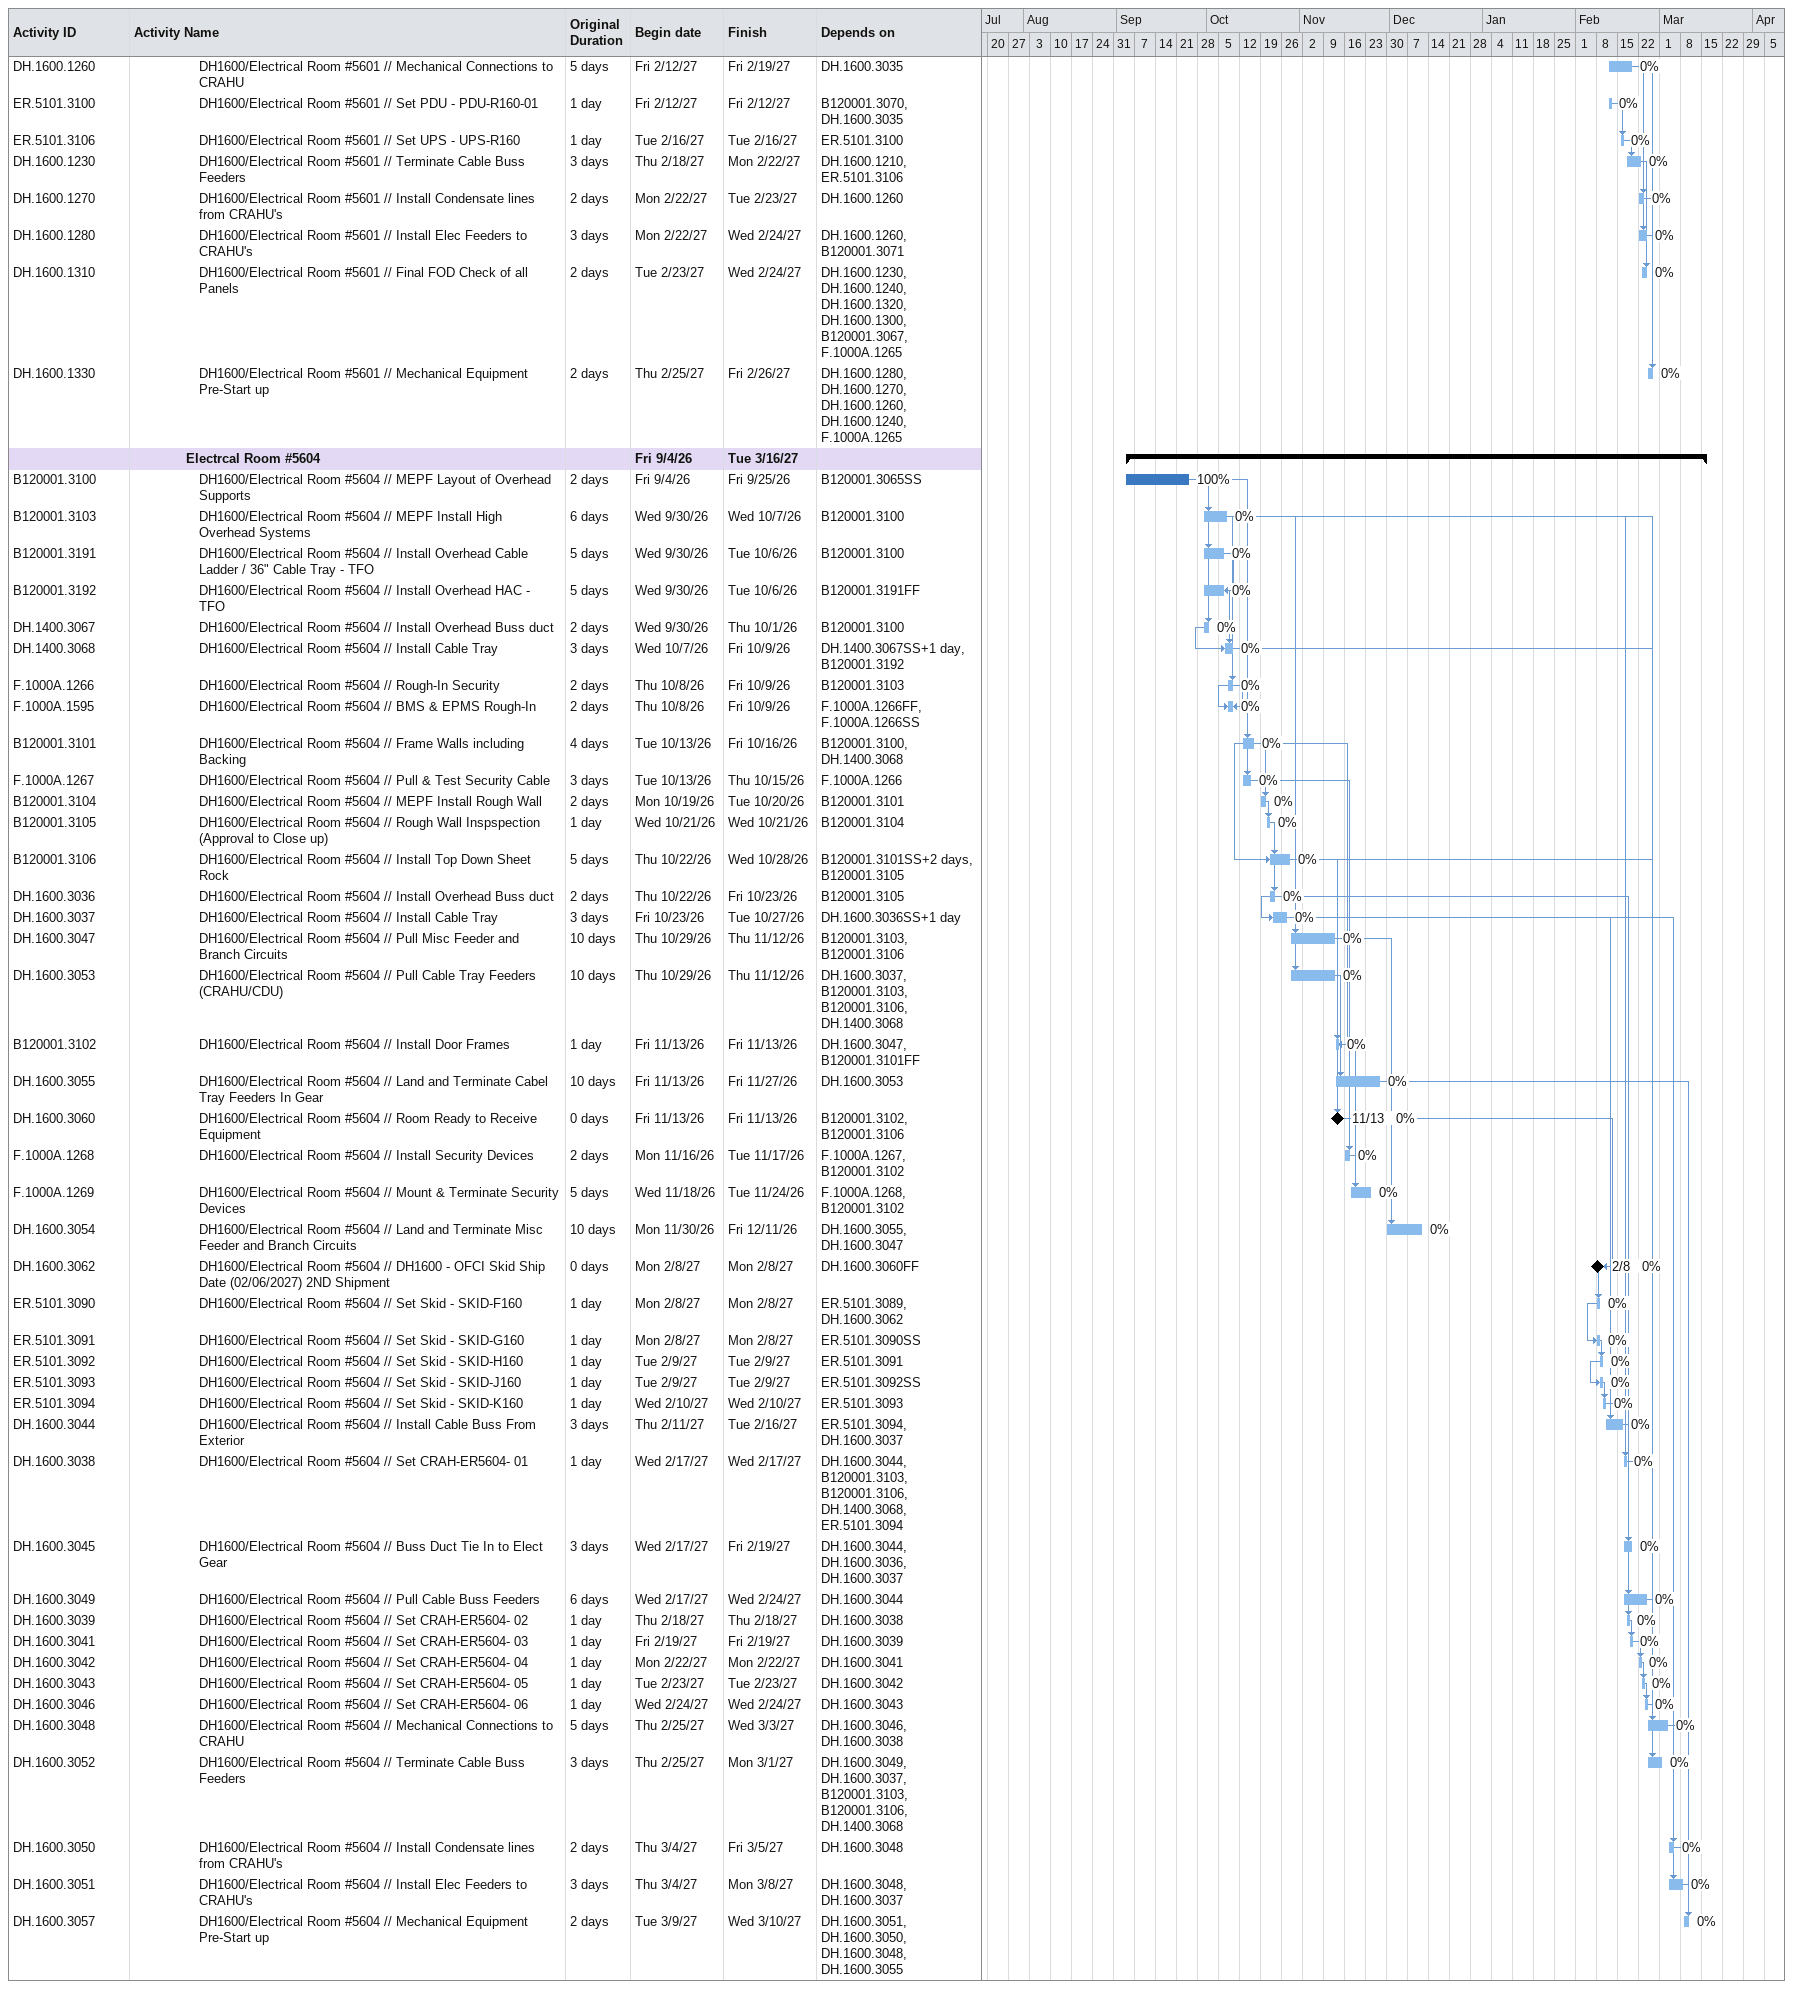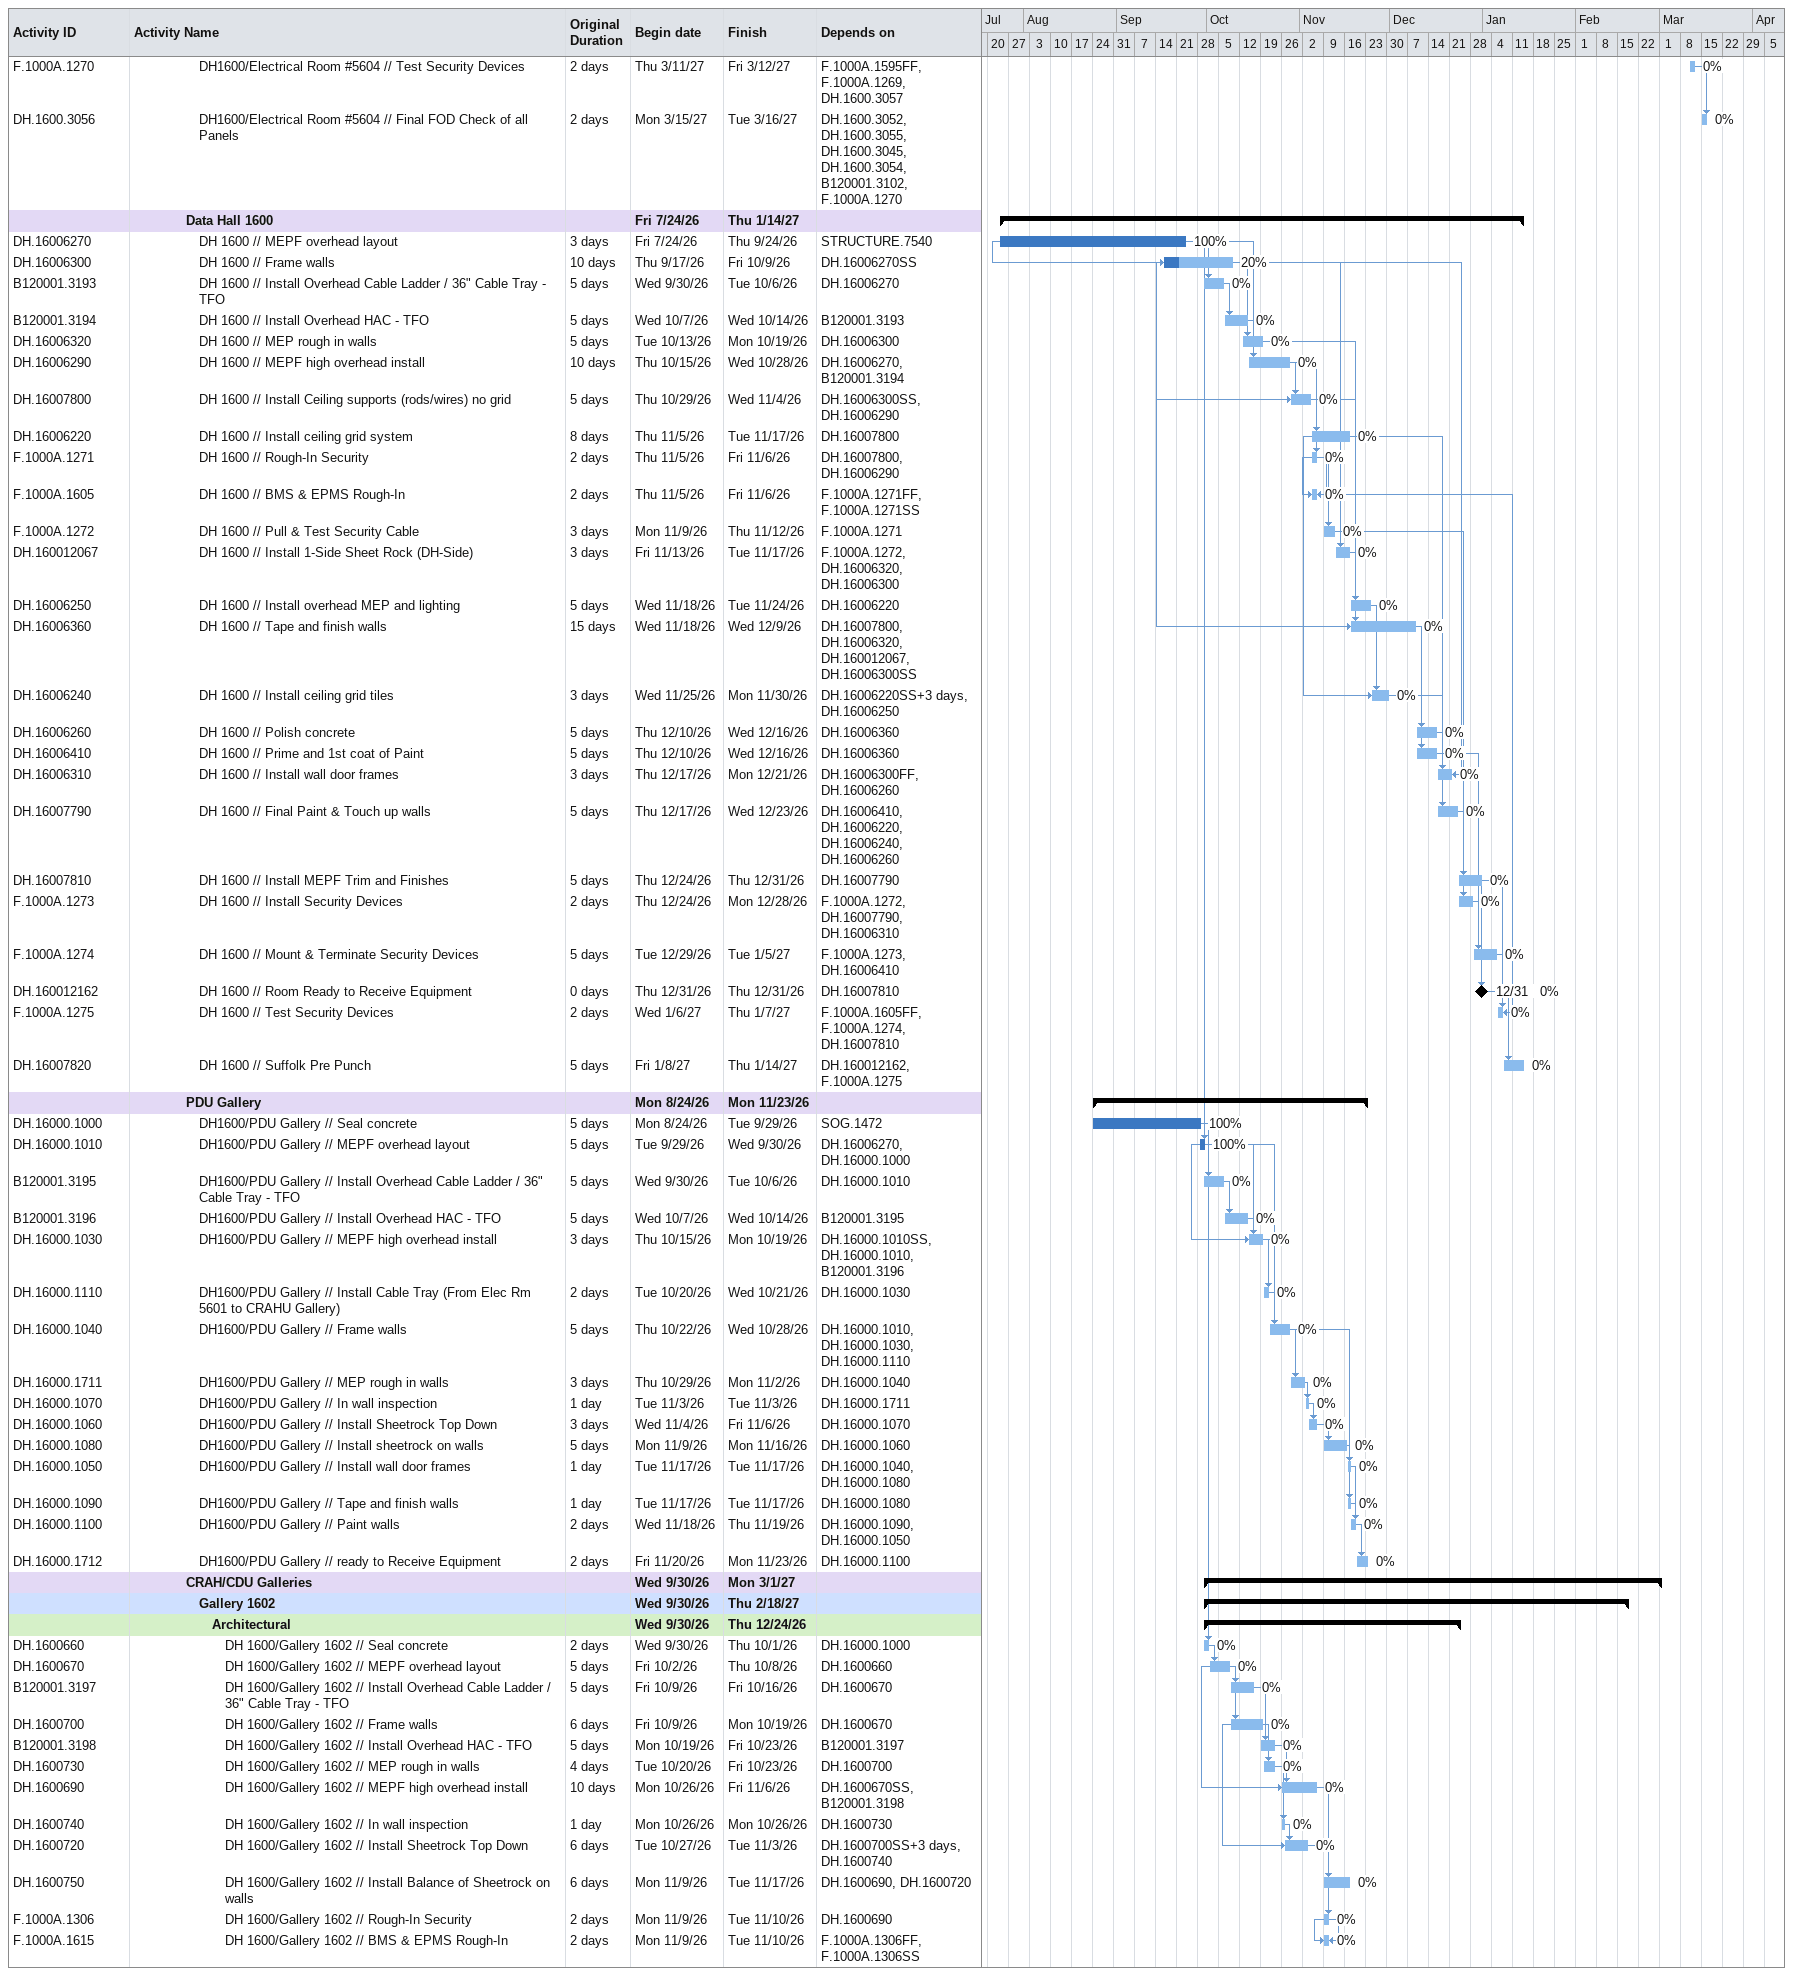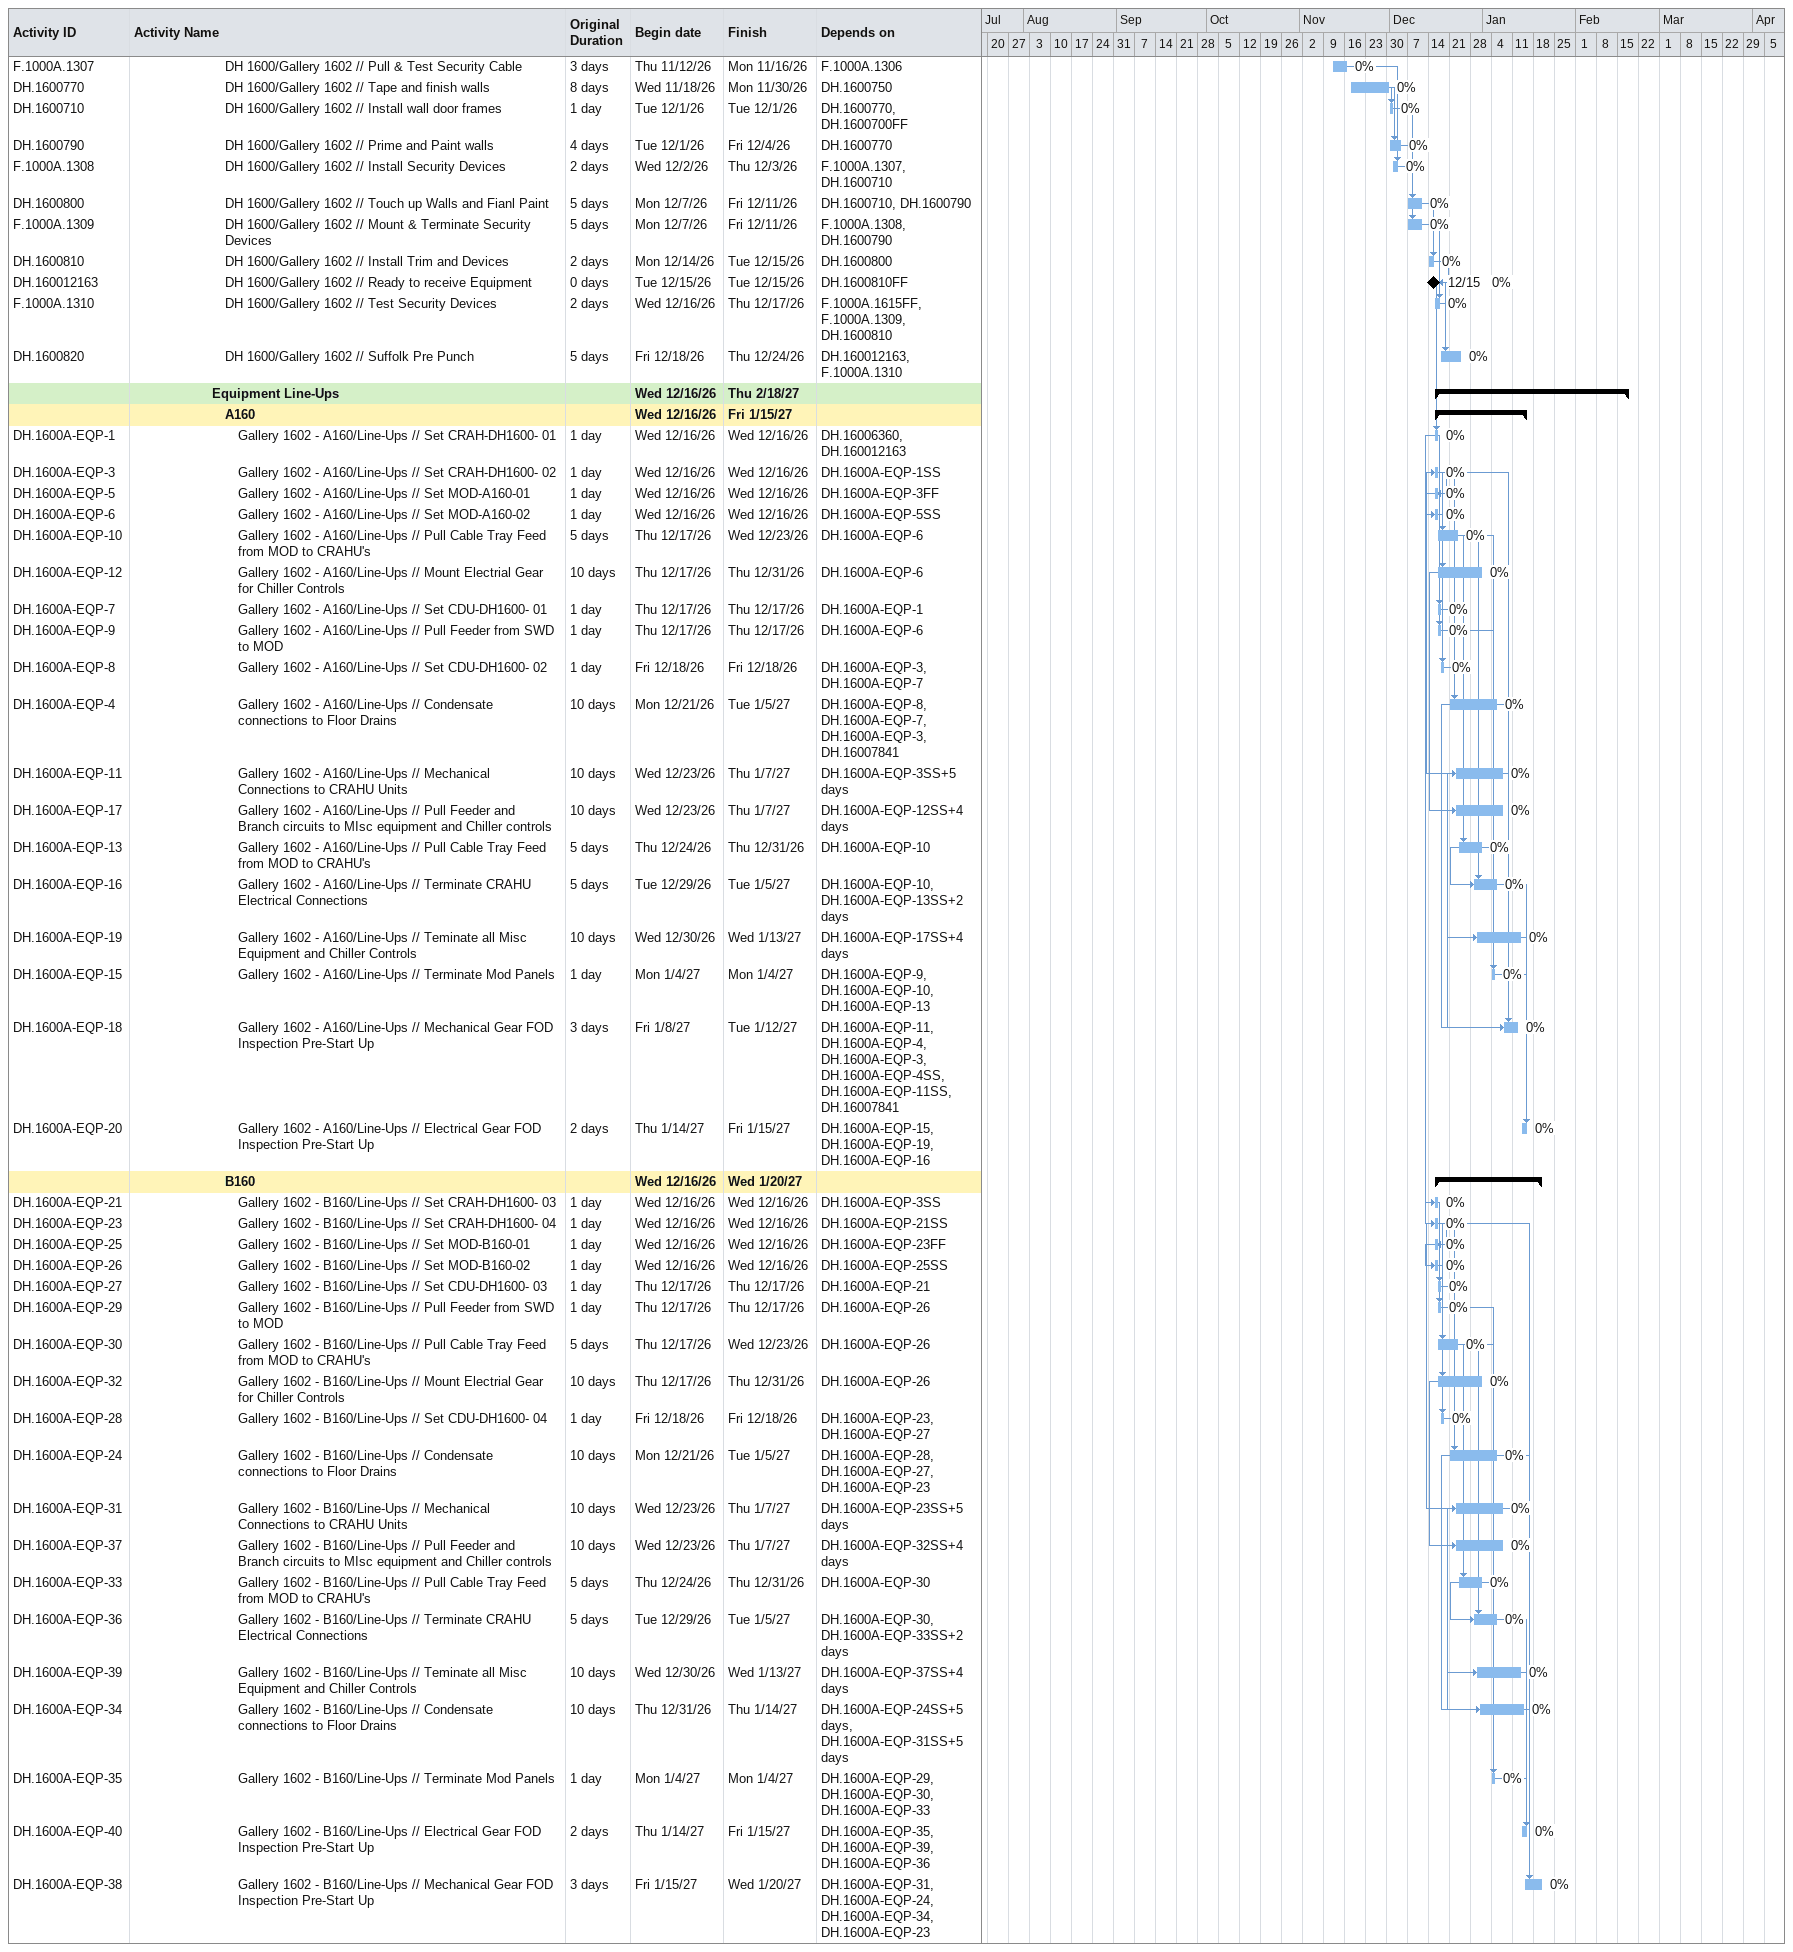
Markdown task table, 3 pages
| ID | Level | Task | Original duration | Start | Finish | Predecessors | % complete |
|---|---|---|---|---|---|---|---|
| DH.1600.1260 | 6 | DH1600/Electrical Room #5601 // Mechanical Connections to CRAHU | 5d | 2027-02-12 | 2027-02-19 | DH.1600.3035 | 0 |
| ER.5101.3100 | 6 | DH1600/Electrical Room #5601 // Set PDU - PDU-R160-01 | 1d | 2027-02-12 | 2027-02-12 | B120001.3070, DH.1600.3035 | 0 |
| ER.5101.3106 | 6 | DH1600/Electrical Room #5601 // Set UPS - UPS-R160 | 1d | 2027-02-16 | 2027-02-16 | ER.5101.3100 | 0 |
| DH.1600.1230 | 6 | DH1600/Electrical Room #5601 // Terminate Cable Buss Feeders | 3d | 2027-02-18 | 2027-02-22 | DH.1600.1210, ER.5101.3106 | 0 |
| DH.1600.1270 | 6 | DH1600/Electrical Room #5601 // Install Condensate lines from CRAHU's | 2d | 2027-02-22 | 2027-02-23 | DH.1600.1260 | 0 |
| DH.1600.1280 | 6 | DH1600/Electrical Room #5601 // Install Elec Feeders to CRAHU's | 3d | 2027-02-22 | 2027-02-24 | DH.1600.1260, B120001.3071 | 0 |
| DH.1600.1310 | 6 | DH1600/Electrical Room #5601 // Final FOD Check of all Panels | 2d | 2027-02-23 | 2027-02-24 | DH.1600.1230, DH.1600.1240, DH.1600.1320, DH.1600.1300, B120001.3067, F.1000A.1265 | 0 |
| DH.1600.1330 | 6 | DH1600/Electrical Room #5601 // Mechanical Equipment Pre-Start up | 2d | 2027-02-25 | 2027-02-26 | DH.1600.1280, DH.1600.1270, DH.1600.1260, DH.1600.1240, F.1000A.1265 | 0 |
|  | 5 | **Electrcal Room #5604** |  | 2026-09-04 | 2027-03-16 |  |  |
| B120001.3100 | 6 | DH1600/Electrical Room #5604 // MEPF Layout of Overhead Supports | 2d | 2026-09-04 | 2026-09-25 | B120001.3065SS | 100 |
| B120001.3103 | 6 | DH1600/Electrical Room #5604 // MEPF Install High Overhead Systems | 6d | 2026-09-30 | 2026-10-07 | B120001.3100 | 0 |
| B120001.3191 | 6 | DH1600/Electrical Room #5604 // Install Overhead Cable Ladder / 36" Cable Tray - TFO | 5d | 2026-09-30 | 2026-10-06 | B120001.3100 | 0 |
| B120001.3192 | 6 | DH1600/Electrical Room #5604 // Install Overhead HAC - TFO | 5d | 2026-09-30 | 2026-10-06 | B120001.3191FF | 0 |
| DH.1400.3067 | 6 | DH1600/Electrical Room #5604 // Install Overhead Buss duct | 2d | 2026-09-30 | 2026-10-01 | B120001.3100 | 0 |
| DH.1400.3068 | 6 | DH1600/Electrical Room #5604 // Install Cable Tray | 3d | 2026-10-07 | 2026-10-09 | DH.1400.3067SS+1d, B120001.3192 | 0 |
| F.1000A.1266 | 6 | DH1600/Electrical Room #5604 // Rough-In Security | 2d | 2026-10-08 | 2026-10-09 | B120001.3103 | 0 |
| F.1000A.1595 | 6 | DH1600/Electrical Room #5604 // BMS & EPMS Rough-In | 2d | 2026-10-08 | 2026-10-09 | F.1000A.1266FF, F.1000A.1266SS | 0 |
| B120001.3101 | 6 | DH1600/Electrical Room #5604 // Frame Walls including Backing | 4d | 2026-10-13 | 2026-10-16 | B120001.3100, DH.1400.3068 | 0 |
| F.1000A.1267 | 6 | DH1600/Electrical Room #5604 // Pull & Test Security Cable | 3d | 2026-10-13 | 2026-10-15 | F.1000A.1266 | 0 |
| B120001.3104 | 6 | DH1600/Electrical Room #5604 // MEPF Install Rough Wall | 2d | 2026-10-19 | 2026-10-20 | B120001.3101 | 0 |
| B120001.3105 | 6 | DH1600/Electrical Room #5604 // Rough Wall Inspspection (Approval to Close up) | 1d | 2026-10-21 | 2026-10-21 | B120001.3104 | 0 |
| B120001.3106 | 6 | DH1600/Electrical Room #5604 // Install Top Down Sheet Rock | 5d | 2026-10-22 | 2026-10-28 | B120001.3101SS+2d, B120001.3105 | 0 |
| DH.1600.3036 | 6 | DH1600/Electrical Room #5604 // Install Overhead Buss duct | 2d | 2026-10-22 | 2026-10-23 | B120001.3105 | 0 |
| DH.1600.3037 | 6 | DH1600/Electrical Room #5604 // Install Cable Tray | 3d | 2026-10-23 | 2026-10-27 | DH.1600.3036SS+1d | 0 |
| DH.1600.3047 | 6 | DH1600/Electrical Room #5604 // Pull Misc Feeder and Branch Circuits | 10d | 2026-10-29 | 2026-11-12 | B120001.3103, B120001.3106 | 0 |
| DH.1600.3053 | 6 | DH1600/Electrical Room #5604 // Pull Cable Tray Feeders (CRAHU/CDU) | 10d | 2026-10-29 | 2026-11-12 | DH.1600.3037, B120001.3103, B120001.3106, DH.1400.3068 | 0 |
| B120001.3102 | 6 | DH1600/Electrical Room #5604 // Install Door Frames | 1d | 2026-11-13 | 2026-11-13 | DH.1600.3047, B120001.3101FF | 0 |
| DH.1600.3055 | 6 | DH1600/Electrical Room #5604 // Land and Terminate Cabel Tray Feeders In Gear | 10d | 2026-11-13 | 2026-11-27 | DH.1600.3053 | 0 |
| DH.1600.3060 | 6 | DH1600/Electrical Room #5604 // Room Ready to Receive Equipment | 0d | 2026-11-13 | 2026-11-13 | B120001.3102, B120001.3106 | 0 |
| F.1000A.1268 | 6 | DH1600/Electrical Room #5604 // Install Security Devices | 2d | 2026-11-16 | 2026-11-17 | F.1000A.1267, B120001.3102 | 0 |
| F.1000A.1269 | 6 | DH1600/Electrical Room #5604 // Mount & Terminate Security Devices | 5d | 2026-11-18 | 2026-11-24 | F.1000A.1268, B120001.3102 | 0 |
| DH.1600.3054 | 6 | DH1600/Electrical Room #5604 // Land and Terminate Misc Feeder and Branch Circuits | 10d | 2026-11-30 | 2026-12-11 | DH.1600.3055, DH.1600.3047 | 0 |
| DH.1600.3062 | 6 | DH1600/Electrical Room #5604 // DH1600 - OFCI Skid Ship Date (02/06/2027) 2ND Shipment | 0d | 2027-02-08 | 2027-02-08 | DH.1600.3060FF | 0 |
| ER.5101.3090 | 6 | DH1600/Electrical Room #5604 // Set Skid - SKID-F160 | 1d | 2027-02-08 | 2027-02-08 | ER.5101.3089, DH.1600.3062 | 0 |
| ER.5101.3091 | 6 | DH1600/Electrical Room #5604 // Set Skid - SKID-G160 | 1d | 2027-02-08 | 2027-02-08 | ER.5101.3090SS | 0 |
| ER.5101.3092 | 6 | DH1600/Electrical Room #5604 // Set Skid - SKID-H160 | 1d | 2027-02-09 | 2027-02-09 | ER.5101.3091 | 0 |
| ER.5101.3093 | 6 | DH1600/Electrical Room #5604 // Set Skid - SKID-J160 | 1d | 2027-02-09 | 2027-02-09 | ER.5101.3092SS | 0 |
| ER.5101.3094 | 6 | DH1600/Electrical Room #5604 // Set Skid - SKID-K160 | 1d | 2027-02-10 | 2027-02-10 | ER.5101.3093 | 0 |
| DH.1600.3044 | 6 | DH1600/Electrical Room #5604 // Install Cable Buss From Exterior | 3d | 2027-02-11 | 2027-02-16 | ER.5101.3094, DH.1600.3037 | 0 |
| DH.1600.3038 | 6 | DH1600/Electrical Room #5604 // Set CRAH-ER5604- 01 | 1d | 2027-02-17 | 2027-02-17 | DH.1600.3044, B120001.3103, B120001.3106, DH.1400.3068, ER.5101.3094 | 0 |
| DH.1600.3045 | 6 | DH1600/Electrical Room #5604 // Buss Duct Tie In to Elect Gear | 3d | 2027-02-17 | 2027-02-19 | DH.1600.3044, DH.1600.3036, DH.1600.3037 | 0 |
| DH.1600.3049 | 6 | DH1600/Electrical Room #5604 // Pull Cable Buss Feeders | 6d | 2027-02-17 | 2027-02-24 | DH.1600.3044 | 0 |
| DH.1600.3039 | 6 | DH1600/Electrical Room #5604 // Set CRAH-ER5604- 02 | 1d | 2027-02-18 | 2027-02-18 | DH.1600.3038 | 0 |
| DH.1600.3041 | 6 | DH1600/Electrical Room #5604 // Set CRAH-ER5604- 03 | 1d | 2027-02-19 | 2027-02-19 | DH.1600.3039 | 0 |
| DH.1600.3042 | 6 | DH1600/Electrical Room #5604 // Set CRAH-ER5604- 04 | 1d | 2027-02-22 | 2027-02-22 | DH.1600.3041 | 0 |
| DH.1600.3043 | 6 | DH1600/Electrical Room #5604 // Set CRAH-ER5604- 05 | 1d | 2027-02-23 | 2027-02-23 | DH.1600.3042 | 0 |
| DH.1600.3046 | 6 | DH1600/Electrical Room #5604 // Set CRAH-ER5604- 06 | 1d | 2027-02-24 | 2027-02-24 | DH.1600.3043 | 0 |
| DH.1600.3048 | 6 | DH1600/Electrical Room #5604 // Mechanical Connections to CRAHU | 5d | 2027-02-25 | 2027-03-03 | DH.1600.3046, DH.1600.3038 | 0 |
| DH.1600.3052 | 6 | DH1600/Electrical Room #5604 // Terminate Cable Buss Feeders | 3d | 2027-02-25 | 2027-03-01 | DH.1600.3049, DH.1600.3037, B120001.3103, B120001.3106, DH.1400.3068 | 0 |
| DH.1600.3050 | 6 | DH1600/Electrical Room #5604 // Install Condensate lines from CRAHU's | 2d | 2027-03-04 | 2027-03-05 | DH.1600.3048 | 0 |
| DH.1600.3051 | 6 | DH1600/Electrical Room #5604 // Install Elec Feeders to CRAHU's | 3d | 2027-03-04 | 2027-03-08 | DH.1600.3048, DH.1600.3037 | 0 |
| DH.1600.3057 | 6 | DH1600/Electrical Room #5604 // Mechanical Equipment Pre-Start up | 2d | 2027-03-09 | 2027-03-10 | DH.1600.3051, DH.1600.3050, DH.1600.3048, DH.1600.3055 | 0 |
| F.1000A.1270 | 6 | DH1600/Electrical Room #5604 // Test Security Devices | 2d | 2027-03-11 | 2027-03-12 | F.1000A.1595FF, F.1000A.1269, DH.1600.3057 | 0 |
| DH.1600.3056 | 6 | DH1600/Electrical Room #5604 // Final FOD Check of all Panels | 2d | 2027-03-15 | 2027-03-16 | DH.1600.3052, DH.1600.3055, DH.1600.3045, DH.1600.3054, B120001.3102, F.1000A.1270 | 0 |
|  | 5 | **Data Hall 1600** |  | 2026-07-24 | 2027-01-14 |  |  |
| DH.16006270 | 6 | DH 1600 // MEPF overhead layout | 3d | 2026-07-24 | 2026-09-24 | STRUCTURE.7540 | 100 |
| DH.16006300 | 6 | DH 1600 // Frame walls | 10d | 2026-09-17 | 2026-10-09 | DH.16006270SS | 20 |
| B120001.3193 | 6 | DH 1600 // Install Overhead Cable Ladder / 36" Cable Tray - TFO | 5d | 2026-09-30 | 2026-10-06 | DH.16006270 | 0 |
| B120001.3194 | 6 | DH 1600 // Install Overhead HAC - TFO | 5d | 2026-10-07 | 2026-10-14 | B120001.3193 | 0 |
| DH.16006320 | 6 | DH 1600 // MEP rough in walls | 5d | 2026-10-13 | 2026-10-19 | DH.16006300 | 0 |
| DH.16006290 | 6 | DH 1600 // MEPF high overhead install | 10d | 2026-10-15 | 2026-10-28 | DH.16006270, B120001.3194 | 0 |
| DH.16007800 | 6 | DH 1600 // Install Ceiling supports (rods/wires) no grid | 5d | 2026-10-29 | 2026-11-04 | DH.16006300SS, DH.16006290 | 0 |
| DH.16006220 | 6 | DH 1600 // Install ceiling grid system | 8d | 2026-11-05 | 2026-11-17 | DH.16007800 | 0 |
| F.1000A.1271 | 6 | DH 1600 // Rough-In Security | 2d | 2026-11-05 | 2026-11-06 | DH.16007800, DH.16006290 | 0 |
| F.1000A.1605 | 6 | DH 1600 // BMS & EPMS Rough-In | 2d | 2026-11-05 | 2026-11-06 | F.1000A.1271FF, F.1000A.1271SS | 0 |
| F.1000A.1272 | 6 | DH 1600 // Pull & Test Security Cable | 3d | 2026-11-09 | 2026-11-12 | F.1000A.1271 | 0 |
| DH.160012067 | 6 | DH 1600 // Install 1-Side Sheet Rock (DH-Side) | 3d | 2026-11-13 | 2026-11-17 | F.1000A.1272, DH.16006320, DH.16006300 | 0 |
| DH.16006250 | 6 | DH 1600 // Install overhead MEP and lighting | 5d | 2026-11-18 | 2026-11-24 | DH.16006220 | 0 |
| DH.16006360 | 6 | DH 1600 // Tape and finish walls | 15d | 2026-11-18 | 2026-12-09 | DH.16007800, DH.16006320, DH.160012067, DH.16006300SS | 0 |
| DH.16006240 | 6 | DH 1600 // Install ceiling grid tiles | 3d | 2026-11-25 | 2026-11-30 | DH.16006220SS+3d, DH.16006250 | 0 |
| DH.16006260 | 6 | DH 1600 // Polish concrete | 5d | 2026-12-10 | 2026-12-16 | DH.16006360 | 0 |
| DH.16006410 | 6 | DH 1600 // Prime and 1st coat of Paint | 5d | 2026-12-10 | 2026-12-16 | DH.16006360 | 0 |
| DH.16006310 | 6 | DH 1600 // Install wall door frames | 3d | 2026-12-17 | 2026-12-21 | DH.16006300FF, DH.16006260 | 0 |
| DH.16007790 | 6 | DH 1600 // Final Paint & Touch up walls | 5d | 2026-12-17 | 2026-12-23 | DH.16006410, DH.16006220, DH.16006240, DH.16006260 | 0 |
| DH.16007810 | 6 | DH 1600 // Install MEPF Trim and Finishes | 5d | 2026-12-24 | 2026-12-31 | DH.16007790 | 0 |
| F.1000A.1273 | 6 | DH 1600 // Install Security Devices | 2d | 2026-12-24 | 2026-12-28 | F.1000A.1272, DH.16007790, DH.16006310 | 0 |
| F.1000A.1274 | 6 | DH 1600 // Mount & Terminate Security Devices | 5d | 2026-12-29 | 2027-01-05 | F.1000A.1273, DH.16006410 | 0 |
| DH.160012162 | 6 | DH 1600 // Room Ready to Receive Equipment | 0d | 2026-12-31 | 2026-12-31 | DH.16007810 | 0 |
| F.1000A.1275 | 6 | DH 1600 // Test Security Devices | 2d | 2027-01-06 | 2027-01-07 | F.1000A.1605FF, F.1000A.1274, DH.16007810 | 0 |
| DH.16007820 | 6 | DH 1600 // Suffolk Pre Punch | 5d | 2027-01-08 | 2027-01-14 | DH.160012162, F.1000A.1275 | 0 |
|  | 5 | **PDU Gallery** |  | 2026-08-24 | 2026-11-23 |  |  |
| DH.16000.1000 | 6 | DH1600/PDU Gallery // Seal concrete | 5d | 2026-08-24 | 2026-09-29 | SOG.1472 | 100 |
| DH.16000.1010 | 6 | DH1600/PDU Gallery // MEPF overhead layout | 5d | 2026-09-29 | 2026-09-30 | DH.16006270, DH.16000.1000 | 100 |
| B120001.3195 | 6 | DH1600/PDU Gallery // Install Overhead Cable Ladder / 36" Cable Tray - TFO | 5d | 2026-09-30 | 2026-10-06 | DH.16000.1010 | 0 |
| B120001.3196 | 6 | DH1600/PDU Gallery // Install Overhead HAC - TFO | 5d | 2026-10-07 | 2026-10-14 | B120001.3195 | 0 |
| DH.16000.1030 | 6 | DH1600/PDU Gallery // MEPF high overhead install | 3d | 2026-10-15 | 2026-10-19 | DH.16000.1010SS, DH.16000.1010, B120001.3196 | 0 |
| DH.16000.1110 | 6 | DH1600/PDU Gallery // Install Cable Tray (From Elec Rm 5601 to CRAHU Gallery) | 2d | 2026-10-20 | 2026-10-21 | DH.16000.1030 | 0 |
| DH.16000.1040 | 6 | DH1600/PDU Gallery // Frame walls | 5d | 2026-10-22 | 2026-10-28 | DH.16000.1010, DH.16000.1030, DH.16000.1110 | 0 |
| DH.16000.1711 | 6 | DH1600/PDU Gallery // MEP rough in walls | 3d | 2026-10-29 | 2026-11-02 | DH.16000.1040 | 0 |
| DH.16000.1070 | 6 | DH1600/PDU Gallery // In wall inspection | 1d | 2026-11-03 | 2026-11-03 | DH.16000.1711 | 0 |
| DH.16000.1060 | 6 | DH1600/PDU Gallery // Install Sheetrock Top Down | 3d | 2026-11-04 | 2026-11-06 | DH.16000.1070 | 0 |
| DH.16000.1080 | 6 | DH1600/PDU Gallery // Install sheetrock on walls | 5d | 2026-11-09 | 2026-11-16 | DH.16000.1060 | 0 |
| DH.16000.1050 | 6 | DH1600/PDU Gallery // Install wall door frames | 1d | 2026-11-17 | 2026-11-17 | DH.16000.1040, DH.16000.1080 | 0 |
| DH.16000.1090 | 6 | DH1600/PDU Gallery // Tape and finish walls | 1d | 2026-11-17 | 2026-11-17 | DH.16000.1080 | 0 |
| DH.16000.1100 | 6 | DH1600/PDU Gallery // Paint walls | 2d | 2026-11-18 | 2026-11-19 | DH.16000.1090, DH.16000.1050 | 0 |
| DH.16000.1712 | 6 | DH1600/PDU Gallery // ready to Receive Equipment | 2d | 2026-11-20 | 2026-11-23 | DH.16000.1100 | 0 |
|  | 5 | **CRAH/CDU Galleries** |  | 2026-09-30 | 2027-03-01 |  |  |
|  | 6 | **Gallery 1602** |  | 2026-09-30 | 2027-02-18 |  |  |
|  | 7 | **Architectural** |  | 2026-09-30 | 2026-12-24 |  |  |
| DH.1600660 | 8 | DH 1600/Gallery 1602 // Seal concrete | 2d | 2026-09-30 | 2026-10-01 | DH.16000.1000 | 0 |
| DH.1600670 | 8 | DH 1600/Gallery 1602 // MEPF overhead layout | 5d | 2026-10-02 | 2026-10-08 | DH.1600660 | 0 |
| B120001.3197 | 8 | DH 1600/Gallery 1602 // Install Overhead Cable Ladder / 36" Cable Tray - TFO | 5d | 2026-10-09 | 2026-10-16 | DH.1600670 | 0 |
| DH.1600700 | 8 | DH 1600/Gallery 1602 // Frame walls | 6d | 2026-10-09 | 2026-10-19 | DH.1600670 | 0 |
| B120001.3198 | 8 | DH 1600/Gallery 1602 // Install Overhead HAC - TFO | 5d | 2026-10-19 | 2026-10-23 | B120001.3197 | 0 |
| DH.1600730 | 8 | DH 1600/Gallery 1602 // MEP rough in walls | 4d | 2026-10-20 | 2026-10-23 | DH.1600700 | 0 |
| DH.1600690 | 8 | DH 1600/Gallery 1602 // MEPF high overhead install | 10d | 2026-10-26 | 2026-11-06 | DH.1600670SS, B120001.3198 | 0 |
| DH.1600740 | 8 | DH 1600/Gallery 1602 // In wall inspection | 1d | 2026-10-26 | 2026-10-26 | DH.1600730 | 0 |
| DH.1600720 | 8 | DH 1600/Gallery 1602 // Install Sheetrock Top Down | 6d | 2026-10-27 | 2026-11-03 | DH.1600700SS+3d, DH.1600740 | 0 |
| DH.1600750 | 8 | DH 1600/Gallery 1602 // Install Balance of Sheetrock on walls | 6d | 2026-11-09 | 2026-11-17 | DH.1600690, DH.1600720 | 0 |
| F.1000A.1306 | 8 | DH 1600/Gallery 1602 // Rough-In Security | 2d | 2026-11-09 | 2026-11-10 | DH.1600690 | 0 |
| F.1000A.1615 | 8 | DH 1600/Gallery 1602 // BMS & EPMS Rough-In | 2d | 2026-11-09 | 2026-11-10 | F.1000A.1306FF, F.1000A.1306SS | 0 |
| F.1000A.1307 | 8 | DH 1600/Gallery 1602 // Pull & Test Security Cable | 3d | 2026-11-12 | 2026-11-16 | F.1000A.1306 | 0 |
| DH.1600770 | 8 | DH 1600/Gallery 1602 // Tape and finish walls | 8d | 2026-11-18 | 2026-11-30 | DH.1600750 | 0 |
| DH.1600710 | 8 | DH 1600/Gallery 1602 // Install wall door frames | 1d | 2026-12-01 | 2026-12-01 | DH.1600770, DH.1600700FF | 0 |
| DH.1600790 | 8 | DH 1600/Gallery 1602 // Prime and Paint walls | 4d | 2026-12-01 | 2026-12-04 | DH.1600770 | 0 |
| F.1000A.1308 | 8 | DH 1600/Gallery 1602 // Install Security Devices | 2d | 2026-12-02 | 2026-12-03 | F.1000A.1307, DH.1600710 | 0 |
| DH.1600800 | 8 | DH 1600/Gallery 1602 // Touch up Walls and Fianl Paint | 5d | 2026-12-07 | 2026-12-11 | DH.1600710, DH.1600790 | 0 |
| F.1000A.1309 | 8 | DH 1600/Gallery 1602 // Mount & Terminate Security Devices | 5d | 2026-12-07 | 2026-12-11 | F.1000A.1308, DH.1600790 | 0 |
| DH.1600810 | 8 | DH 1600/Gallery 1602 // Install Trim and Devices | 2d | 2026-12-14 | 2026-12-15 | DH.1600800 | 0 |
| DH.160012163 | 8 | DH 1600/Gallery 1602 // Ready to receive Equipment | 0d | 2026-12-15 | 2026-12-15 | DH.1600810FF | 0 |
| F.1000A.1310 | 8 | DH 1600/Gallery 1602 // Test Security Devices | 2d | 2026-12-16 | 2026-12-17 | F.1000A.1615FF, F.1000A.1309, DH.1600810 | 0 |
| DH.1600820 | 8 | DH 1600/Gallery 1602 // Suffolk Pre Punch | 5d | 2026-12-18 | 2026-12-24 | DH.160012163, F.1000A.1310 | 0 |
|  | 7 | **Equipment Line-Ups** |  | 2026-12-16 | 2027-02-18 |  |  |
|  | 8 | **A160** |  | 2026-12-16 | 2027-01-15 |  |  |
| DH.1600A-EQP-1 | 9 | Gallery 1602 - A160/Line-Ups // Set CRAH-DH1600- 01 | 1d | 2026-12-16 | 2026-12-16 | DH.16006360, DH.160012163 | 0 |
| DH.1600A-EQP-3 | 9 | Gallery 1602 - A160/Line-Ups // Set CRAH-DH1600- 02 | 1d | 2026-12-16 | 2026-12-16 | DH.1600A-EQP-1SS | 0 |
| DH.1600A-EQP-5 | 9 | Gallery 1602 - A160/Line-Ups // Set MOD-A160-01 | 1d | 2026-12-16 | 2026-12-16 | DH.1600A-EQP-3FF | 0 |
| DH.1600A-EQP-6 | 9 | Gallery 1602 - A160/Line-Ups // Set MOD-A160-02 | 1d | 2026-12-16 | 2026-12-16 | DH.1600A-EQP-5SS | 0 |
| DH.1600A-EQP-10 | 9 | Gallery 1602 - A160/Line-Ups // Pull Cable Tray Feed from MOD to CRAHU's | 5d | 2026-12-17 | 2026-12-23 | DH.1600A-EQP-6 | 0 |
| DH.1600A-EQP-12 | 9 | Gallery 1602 - A160/Line-Ups // Mount Electrial Gear for Chiller Controls | 10d | 2026-12-17 | 2026-12-31 | DH.1600A-EQP-6 | 0 |
| DH.1600A-EQP-7 | 9 | Gallery 1602 - A160/Line-Ups // Set CDU-DH1600- 01 | 1d | 2026-12-17 | 2026-12-17 | DH.1600A-EQP-1 | 0 |
| DH.1600A-EQP-9 | 9 | Gallery 1602 - A160/Line-Ups // Pull Feeder from SWD to MOD | 1d | 2026-12-17 | 2026-12-17 | DH.1600A-EQP-6 | 0 |
| DH.1600A-EQP-8 | 9 | Gallery 1602 - A160/Line-Ups // Set CDU-DH1600- 02 | 1d | 2026-12-18 | 2026-12-18 | DH.1600A-EQP-3, DH.1600A-EQP-7 | 0 |
| DH.1600A-EQP-4 | 9 | Gallery 1602 - A160/Line-Ups // Condensate connections to Floor Drains | 10d | 2026-12-21 | 2027-01-05 | DH.1600A-EQP-8, DH.1600A-EQP-7, DH.1600A-EQP-3, DH.16007841 | 0 |
| DH.1600A-EQP-11 | 9 | Gallery 1602 - A160/Line-Ups // Mechanical Connections to CRAHU Units | 10d | 2026-12-23 | 2027-01-07 | DH.1600A-EQP-3SS+5d | 0 |
| DH.1600A-EQP-17 | 9 | Gallery 1602 - A160/Line-Ups // Pull Feeder and Branch circuits to MIsc equipment and Chiller controls | 10d | 2026-12-23 | 2027-01-07 | DH.1600A-EQP-12SS+4d | 0 |
| DH.1600A-EQP-13 | 9 | Gallery 1602 - A160/Line-Ups // Pull Cable Tray Feed from MOD to CRAHU's | 5d | 2026-12-24 | 2026-12-31 | DH.1600A-EQP-10 | 0 |
| DH.1600A-EQP-16 | 9 | Gallery 1602 - A160/Line-Ups // Terminate CRAHU Electrical Connections | 5d | 2026-12-29 | 2027-01-05 | DH.1600A-EQP-10, DH.1600A-EQP-13SS+2d | 0 |
| DH.1600A-EQP-19 | 9 | Gallery 1602 - A160/Line-Ups // Teminate all Misc Equipment and Chiller Controls | 10d | 2026-12-30 | 2027-01-13 | DH.1600A-EQP-17SS+4d | 0 |
| DH.1600A-EQP-15 | 9 | Gallery 1602 - A160/Line-Ups // Terminate Mod Panels | 1d | 2027-01-04 | 2027-01-04 | DH.1600A-EQP-9, DH.1600A-EQP-10, DH.1600A-EQP-13 | 0 |
| DH.1600A-EQP-18 | 9 | Gallery 1602 - A160/Line-Ups // Mechanical Gear FOD Inspection Pre-Start Up | 3d | 2027-01-08 | 2027-01-12 | DH.1600A-EQP-11, DH.1600A-EQP-4, DH.1600A-EQP-3, DH.1600A-EQP-4SS, DH.1600A-EQP-11SS, DH.16007841 | 0 |
| DH.1600A-EQP-20 | 9 | Gallery 1602 - A160/Line-Ups // Electrical Gear FOD Inspection Pre-Start Up | 2d | 2027-01-14 | 2027-01-15 | DH.1600A-EQP-15, DH.1600A-EQP-19, DH.1600A-EQP-16 | 0 |
|  | 8 | **B160** |  | 2026-12-16 | 2027-01-20 |  |  |
| DH.1600A-EQP-21 | 9 | Gallery 1602 - B160/Line-Ups // Set CRAH-DH1600- 03 | 1d | 2026-12-16 | 2026-12-16 | DH.1600A-EQP-3SS | 0 |
| DH.1600A-EQP-23 | 9 | Gallery 1602 - B160/Line-Ups // Set CRAH-DH1600- 04 | 1d | 2026-12-16 | 2026-12-16 | DH.1600A-EQP-21SS | 0 |
| DH.1600A-EQP-25 | 9 | Gallery 1602 - B160/Line-Ups // Set MOD-B160-01 | 1d | 2026-12-16 | 2026-12-16 | DH.1600A-EQP-23FF | 0 |
| DH.1600A-EQP-26 | 9 | Gallery 1602 - B160/Line-Ups // Set MOD-B160-02 | 1d | 2026-12-16 | 2026-12-16 | DH.1600A-EQP-25SS | 0 |
| DH.1600A-EQP-27 | 9 | Gallery 1602 - B160/Line-Ups // Set CDU-DH1600- 03 | 1d | 2026-12-17 | 2026-12-17 | DH.1600A-EQP-21 | 0 |
| DH.1600A-EQP-29 | 9 | Gallery 1602 - B160/Line-Ups // Pull Feeder from SWD to MOD | 1d | 2026-12-17 | 2026-12-17 | DH.1600A-EQP-26 | 0 |
| DH.1600A-EQP-30 | 9 | Gallery 1602 - B160/Line-Ups // Pull Cable Tray Feed from MOD to CRAHU's | 5d | 2026-12-17 | 2026-12-23 | DH.1600A-EQP-26 | 0 |
| DH.1600A-EQP-32 | 9 | Gallery 1602 - B160/Line-Ups // Mount Electrial Gear for Chiller Controls | 10d | 2026-12-17 | 2026-12-31 | DH.1600A-EQP-26 | 0 |
| DH.1600A-EQP-28 | 9 | Gallery 1602 - B160/Line-Ups // Set CDU-DH1600- 04 | 1d | 2026-12-18 | 2026-12-18 | DH.1600A-EQP-23, DH.1600A-EQP-27 | 0 |
| DH.1600A-EQP-24 | 9 | Gallery 1602 - B160/Line-Ups // Condensate connections to Floor Drains | 10d | 2026-12-21 | 2027-01-05 | DH.1600A-EQP-28, DH.1600A-EQP-27, DH.1600A-EQP-23 | 0 |
| DH.1600A-EQP-31 | 9 | Gallery 1602 - B160/Line-Ups // Mechanical Connections to CRAHU Units | 10d | 2026-12-23 | 2027-01-07 | DH.1600A-EQP-23SS+5d | 0 |
| DH.1600A-EQP-37 | 9 | Gallery 1602 - B160/Line-Ups // Pull Feeder and Branch circuits to MIsc equipment and Chiller controls | 10d | 2026-12-23 | 2027-01-07 | DH.1600A-EQP-32SS+4d | 0 |
| DH.1600A-EQP-33 | 9 | Gallery 1602 - B160/Line-Ups // Pull Cable Tray Feed from MOD to CRAHU's | 5d | 2026-12-24 | 2026-12-31 | DH.1600A-EQP-30 | 0 |
| DH.1600A-EQP-36 | 9 | Gallery 1602 - B160/Line-Ups // Terminate CRAHU Electrical Connections | 5d | 2026-12-29 | 2027-01-05 | DH.1600A-EQP-30, DH.1600A-EQP-33SS+2d | 0 |
| DH.1600A-EQP-39 | 9 | Gallery 1602 - B160/Line-Ups // Teminate all Misc Equipment and Chiller Controls | 10d | 2026-12-30 | 2027-01-13 | DH.1600A-EQP-37SS+4d | 0 |
| DH.1600A-EQP-34 | 9 | Gallery 1602 - B160/Line-Ups // Condensate connections to Floor Drains | 10d | 2026-12-31 | 2027-01-14 | DH.1600A-EQP-24SS+5d, DH.1600A-EQP-31SS+5d | 0 |
| DH.1600A-EQP-35 | 9 | Gallery 1602 - B160/Line-Ups // Terminate Mod Panels | 1d | 2027-01-04 | 2027-01-04 | DH.1600A-EQP-29, DH.1600A-EQP-30, DH.1600A-EQP-33 | 0 |
| DH.1600A-EQP-40 | 9 | Gallery 1602 - B160/Line-Ups // Electrical Gear FOD Inspection Pre-Start Up | 2d | 2027-01-14 | 2027-01-15 | DH.1600A-EQP-35, DH.1600A-EQP-39, DH.1600A-EQP-36 | 0 |
| DH.1600A-EQP-38 | 9 | Gallery 1602 - B160/Line-Ups // Mechanical Gear FOD Inspection Pre-Start Up | 3d | 2027-01-15 | 2027-01-20 | DH.1600A-EQP-31, DH.1600A-EQP-24, DH.1600A-EQP-34, DH.1600A-EQP-23 | 0 |
